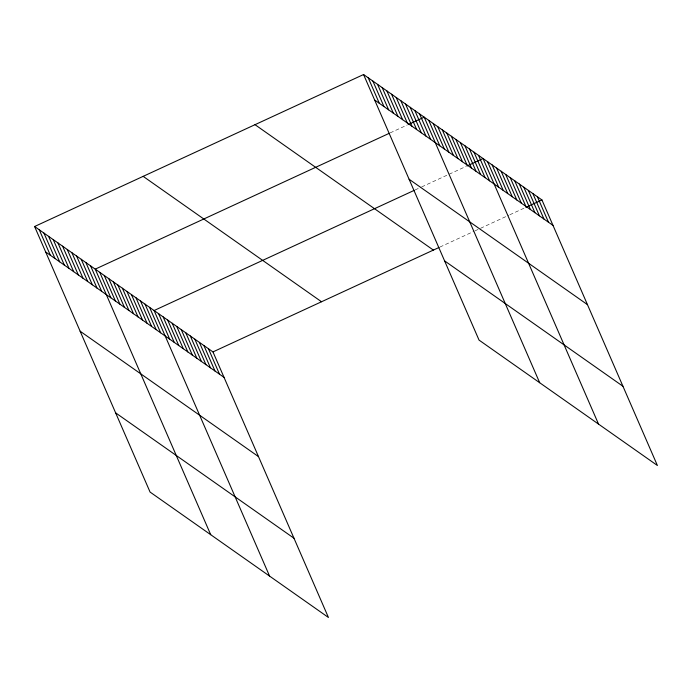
<?xml version="1.0" encoding="UTF-8"?>
<svg xmlns="http://www.w3.org/2000/svg" width="692" height="692" viewBox="0 0 692 692"><rect width="100%" height="100%" fill="white"/><g stroke="black" fill="none" stroke-linecap="round" stroke-linejoin="round"><path stroke-width="0.52" stroke-dasharray="3.46 2.59" d="M390.227 132.864L407.216 125.018M415.105 189.945L420.771 187.333M421.713 186.901L466.079 166.4M439.982 247.035L473.959 231.336M474.911 230.894L479.625 228.715M480.568 228.282L508.888 215.195M509.831 214.762L524.943 207.782"/><path stroke-width="1.04" d="M34.6 226.509L212.963 351.908L328.432 617.472L150.069 492.064L34.6 226.509L363.568 74.528L541.931 199.936L657.4 465.491L479.037 340.092L363.568 74.528M389.285 133.305L95.245 269.145L210.714 534.7M408.159 124.586L424.213 117.173L539.682 382.728M414.162 190.386L154.108 310.526L269.577 576.081M467.022 165.968L483.068 158.555L598.537 424.11M212.963 351.908L439.039 247.468M525.885 207.349L541.931 199.936M374.64 100.003L553.003 225.402M409.093 179.237L587.456 304.636M255.011 124.681L433.374 250.08M444.584 260.867L622.947 386.266M143.157 176.356L321.52 301.755M45.672 251.975L224.044 377.382M80.125 331.208L258.488 456.608M115.616 412.839L293.988 538.238M537.399 196.753L548.479 222.218M532.875 193.57L543.947 219.035M528.351 190.386L539.423 215.852M523.818 187.203L534.899 212.669M519.294 184.02L530.366 209.486M514.762 180.837L525.842 206.303M510.238 177.654L521.31 203.119M505.705 174.47L516.786 199.936M501.181 171.287L512.253 196.753M496.657 168.104L507.729 193.57M492.124 164.921L503.205 190.386M487.601 161.738L498.673 187.203M478.544 155.371L489.616 180.837M474.011 152.188L485.092 177.654M469.487 149.005L480.559 174.47M464.955 145.822L476.035 171.287M460.431 142.638L471.503 168.104M455.907 139.455L466.979 164.921M451.374 136.272L462.455 161.738M446.85 133.089L457.922 158.555M442.318 129.906L453.398 155.371M437.794 126.722L448.866 152.188M433.261 123.539L444.342 149.005M428.737 120.356L439.809 145.822M419.542 113.886L430.623 139.36M414.88 110.608L425.952 136.082M410.218 107.329L421.29 132.803M405.547 104.051L416.627 129.525M400.884 100.772L411.965 126.247M396.222 97.494L407.294 122.96M391.551 94.207L402.632 119.681M386.889 90.929L397.969 116.403M382.226 87.65L393.298 113.125M377.564 84.372L388.636 109.846M372.893 81.094L383.974 106.568M368.231 77.815L379.303 103.281M208.439 348.725L219.511 374.199M203.906 345.542L214.987 371.016M199.382 342.358L210.454 367.833M194.85 339.175L205.931 364.649M190.326 335.992L201.407 361.466M185.802 332.809L196.874 358.283M181.269 329.626L192.35 355.1M176.745 326.442L187.817 351.908M172.213 323.259L183.293 348.725M167.689 320.076L178.761 345.542M163.156 316.893L174.237 342.358M158.632 313.71L169.704 339.175M149.576 307.343L160.656 332.809M145.052 304.16L156.124 329.626M140.519 300.977L151.6 326.442M135.995 297.794L147.067 323.259M131.463 294.61L142.543 320.076M126.939 291.427L138.011 316.893M122.415 288.244L133.487 313.71M117.882 285.061L128.963 310.526M113.358 281.878L124.43 307.343M108.826 278.694L119.906 304.16M104.302 275.511L115.374 300.977M99.769 272.328L110.85 297.794M90.583 265.858L101.655 291.332M85.912 262.579L96.992 288.054M81.249 259.301L92.321 284.775M76.587 256.023L87.659 281.497M71.916 252.744L82.997 278.219M67.254 249.466L78.334 274.932M62.591 246.179L73.663 271.653M57.92 242.901L69.001 268.375M53.258 239.622L64.339 265.097M48.596 236.344L59.668 261.818M43.933 233.066L55.005 258.54M39.262 229.787L50.343 255.262"/></g></svg>
